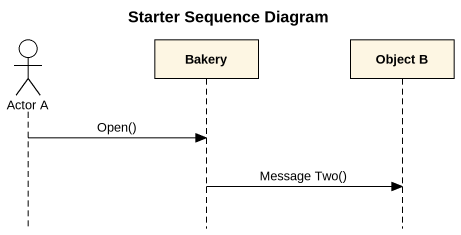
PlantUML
@startuml
title Starter Sequence Diagram
hide footbox
actor "Actor A" as Actor_A
participant Bakery
participant "Object B" as Object_B

Actor_A -> Bakery : Open()
Bakery -> Object_B : Message Two()
@enduml
